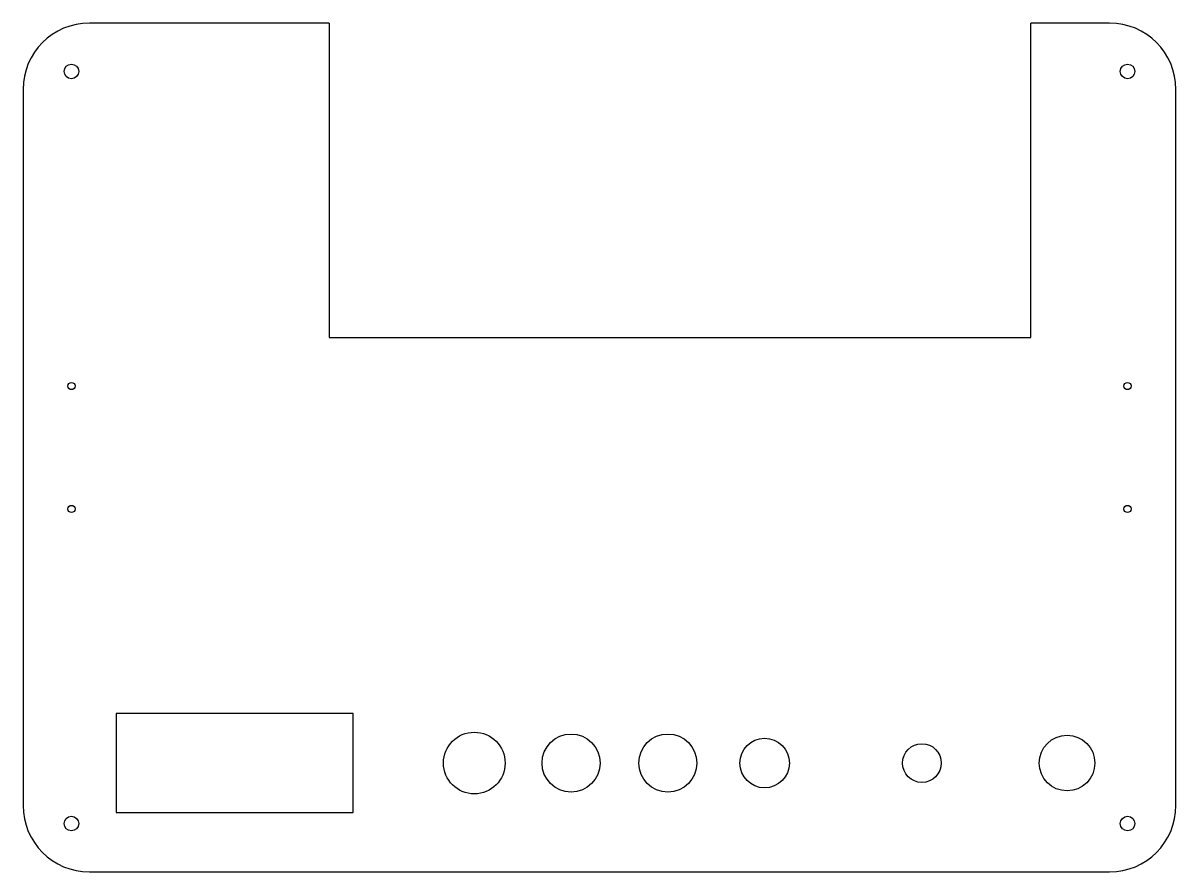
# Model space of a CAD drawing. Header units: millimetres. Extents: x 26 to 502, y 236 to 587.
import ezdxf

# ---------------------------------------------------------------- set-up
doc = ezdxf.new("R2010")
doc.units = ezdxf.units.MM

msp = doc.modelspace()

# ---------------------------------------------------------------- linework, layer by layer
at = {"color": 7, "linetype": 'Continuous', "lineweight": 25}
for p, q in [((152.1, 586.71), (53.03, 586.71)), ((152.1, 586.71), (152.1, 456.71)), ((442.1, 456.71), (442.1, 586.71)), ((474.67, 586.71), (442.1, 586.71)), ((25.6, 559.28), (25.6, 263.37)), ((502.1, 263.37), (502.1, 559.28)), ((152.1, 456.71), (442.1, 456.71)), ((64.1, 301.43), (64.1, 260.43)), ((162.1, 301.43), (64.1, 301.43)), ((162.1, 260.43), (162.1, 301.43)), ((64.1, 260.43), (162.1, 260.43)), ((53.03, 235.93), (474.67, 235.93))]:
    msp.add_line(p, q, dxfattribs=at)
for centre, radius in [((45.6, 566.71), 3), ((482.1, 566.71), 3), ((45.6, 436.72), 1.5), ((482.1, 436.72), 1.5), ((45.6, 385.92), 1.5), ((482.1, 385.92), 1.5), ((212.1, 280.93), 12.75), ((252.1, 280.93), 12), ((292.1, 280.93), 12), ((332.1, 280.93), 10.25), ((457.1, 280.93), 11.5), ((397.1, 280.93), 8), ((45.6, 255.93), 3), ((482.1, 255.93), 3)]:
    msp.add_circle(centre, radius, dxfattribs=at)
for centre, start, end in [((53.03, 559.28), 90, 180), ((474.67, 559.28), 0, 90), ((53.03, 263.37), 180, 270), ((474.67, 263.37), 270, 0)]:
    msp.add_arc(centre, 27.43, start, end, dxfattribs=at)

doc.saveas('drawing.dxf')
